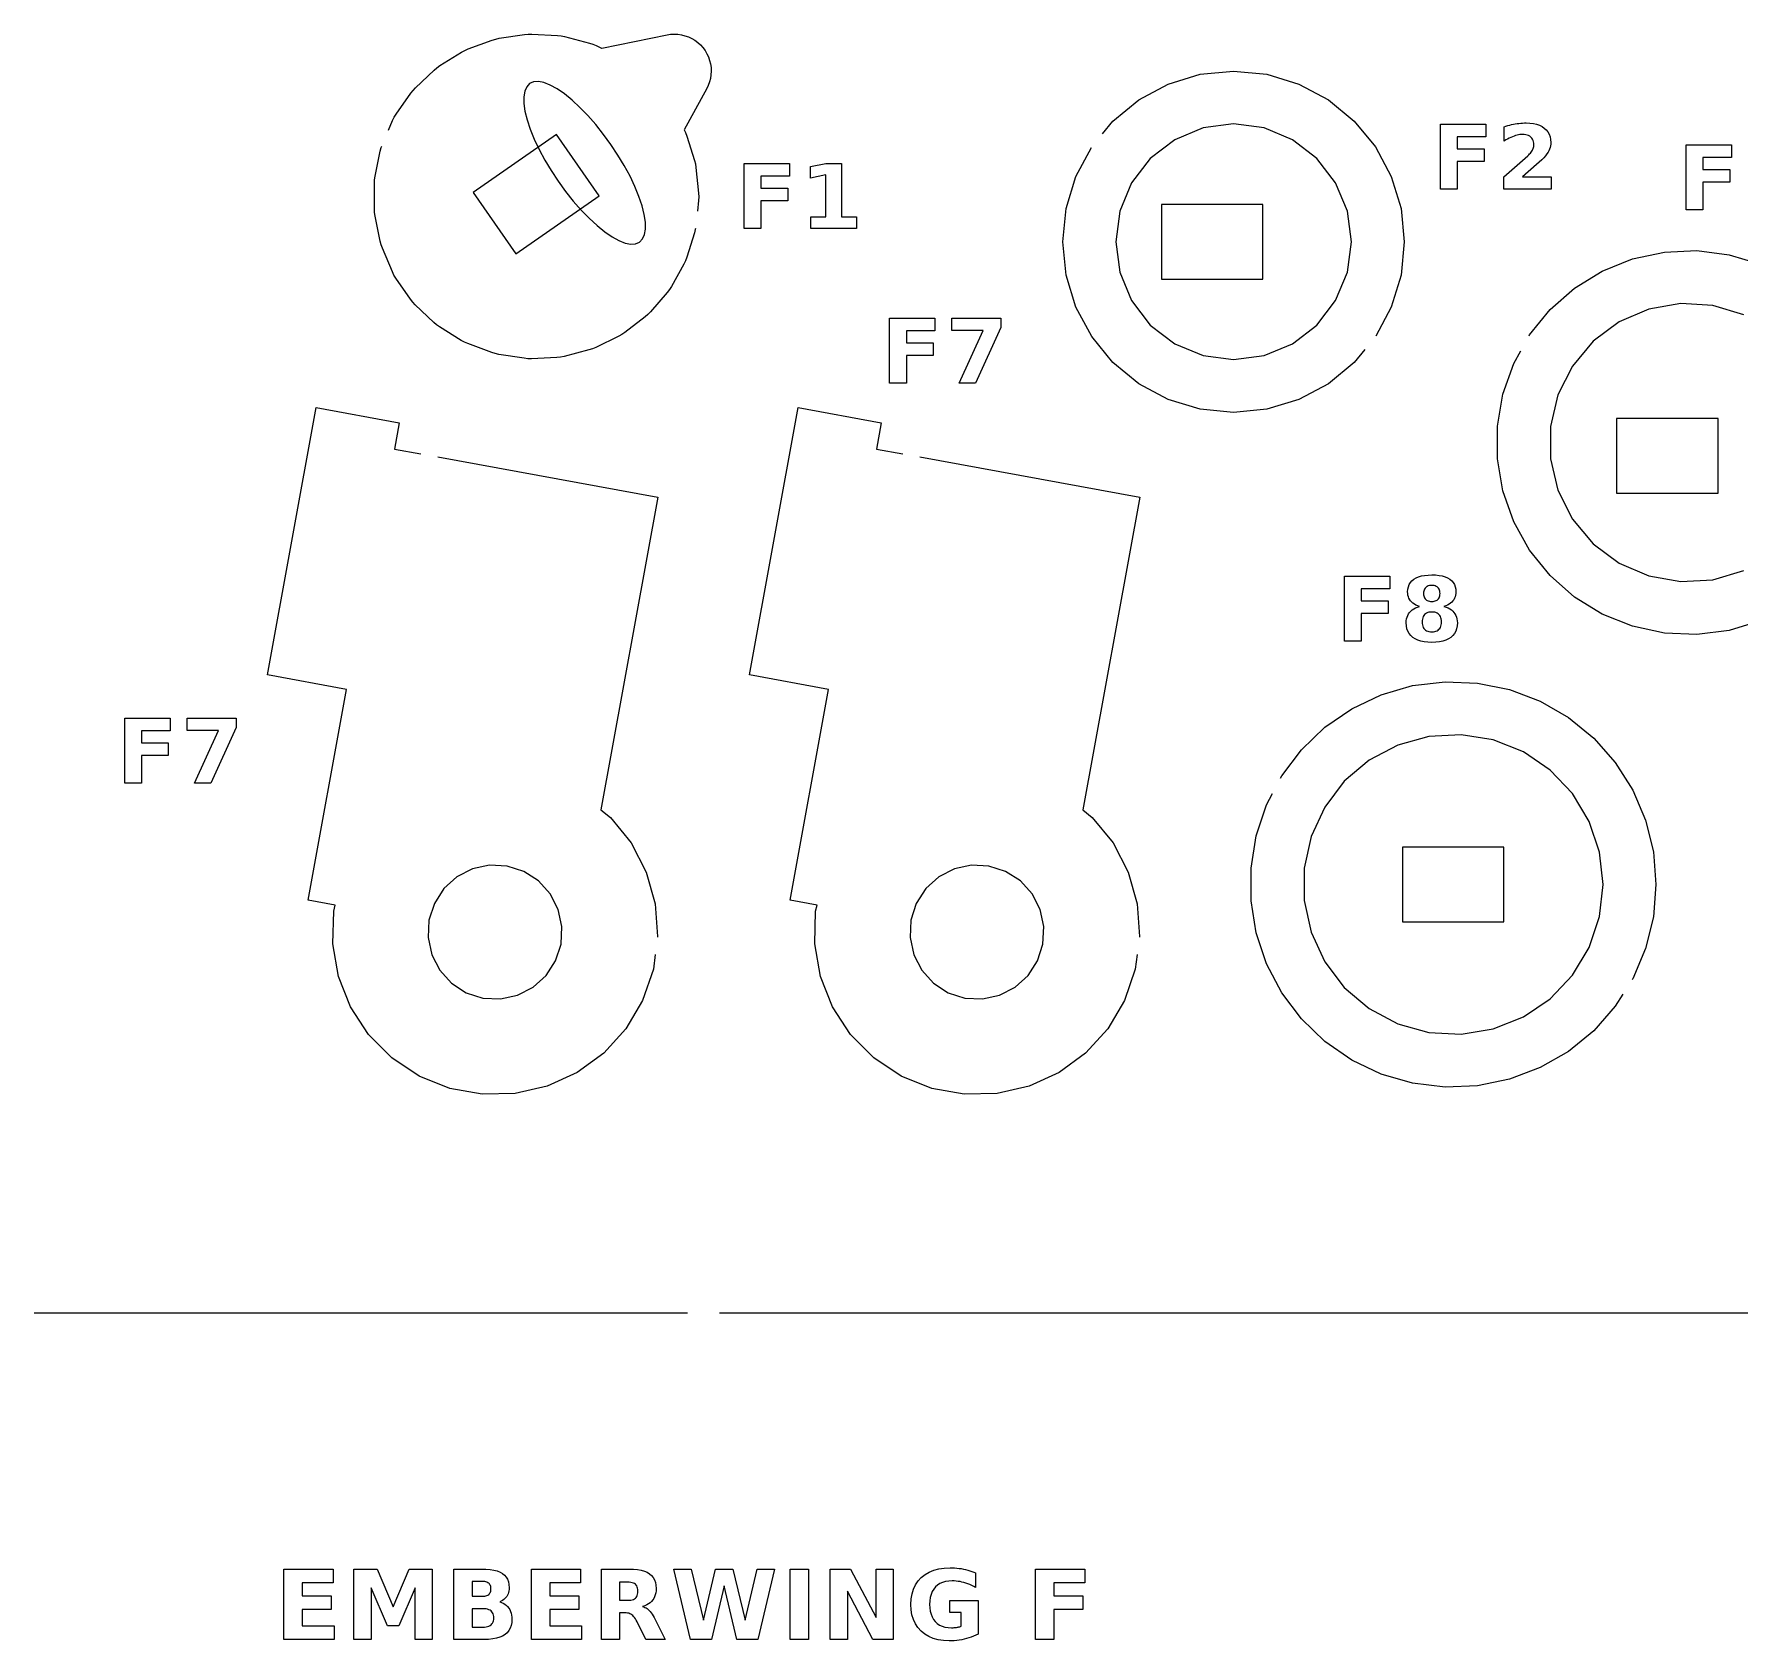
# Model space of a CAD drawing. Header units: millimetres. Extents: x 0 to 300, y 0 to 300.
# Drawn here: x 0 to 63.7, y 137.7 to 197.8 of the extents above; entities that cross this region are included whole.
import ezdxf

# ---------------------------------------------------------------- set-up
doc = ezdxf.new("R2010")
doc.units = ezdxf.units.MM
for name, color, linetype in [('CUT', 1, 'CONTINUOUS'), ('ENGRAVE', 5, 'CONTINUOUS'), ('SCORE', 7, 'CONTINUOUS')]:
    doc.layers.add(name, color=color, linetype=linetype)

msp = doc.modelspace()

# ---------------------------------------------------------------- linework, layer by layer
at = {"layer": 'CUT', "color": 1}
for points in [[(13.2391, 194.1732), (13.3901, 194.5235), (13.4508, 194.6468), (13.5237, 194.7633), (14.0697, 195.5449), (14.1539, 195.6534), (14.2488, 195.7528), (14.9409, 196.4086), (15.0453, 196.4979), (15.1582, 196.5762), (15.9681, 197.0792), (16.0884, 197.1457), (16.2147, 197.1996), (17.1093, 197.5293), (17.2405, 197.5702), (17.3751, 197.5976), (18.3178, 197.7405), (18.4545, 197.7541), (18.5919, 197.7539), (19.544, 197.704), (19.6807, 197.6899), (19.8152, 197.662), (20.7378, 197.4215), (20.8688, 197.3802), (20.995, 197.3258), (21.1889, 197.2303), (21.195, 197.2276), (21.2015, 197.2287), (23.6396, 197.7267), (23.772, 197.747), (23.9077, 197.7542), (24.0434, 197.748), (24.1778, 197.7285), (24.3096, 197.6958), (24.4376, 197.6502), (24.5605, 197.5922), (24.677, 197.5224), (24.7861, 197.4415), (24.8866, 197.3501), (24.9777, 197.2493), (25.0583, 197.14), (25.1278, 197.0233), (25.1855, 196.9003), (25.2307, 196.7722), (25.263, 196.6403), (25.2822, 196.5058), (25.288, 196.3701), (25.2804, 196.2344), (25.2595, 196.1002), (25.2254, 195.9687), (25.1785, 195.8412), (25.12, 195.7207), (24.2799, 194.1855), (24.2921, 194.1605), (24.3325, 194.0767), (24.3799, 193.948), (24.6638, 193.0378), (24.698, 192.9048), (24.7186, 192.7689), (24.8135, 191.8202), (24.8202, 191.683), (24.813, 191.5458), (24.7718, 191.1465)], [(39.898, 194.028), (40.2919, 194.5081), (41.258, 195.3009), (42.3603, 195.8901), (43.5562, 196.2529), (44.8, 196.3754), (46.0438, 196.2529), (47.2397, 195.8901), (48.342, 195.3009), (49.3081, 194.5081), (50.1009, 193.542), (50.6901, 192.4397), (51.0529, 191.2438), (51.1754, 190), (51.0529, 188.7562), (50.6901, 187.5603), (50.1125, 186.4797)], [(24.7, 190.5005), (24.694, 190.4616), (24.6593, 190.3287), (24.3724, 189.4195), (24.3245, 189.2907), (24.2638, 189.1675), (23.7997, 188.3346), (23.7268, 188.2181), (23.6425, 188.1096), (23.0203, 187.3872), (22.9255, 187.2878), (22.8211, 187.1985), (22.0662, 186.6161), (21.9533, 186.5378), (21.833, 186.4713), (20.9764, 186.0529), (20.85, 185.9989), (20.7188, 185.958), (19.7955, 185.7205), (19.6608, 185.6931), (19.5241, 185.6794), (18.5718, 185.6327), (18.4345, 185.6329), (18.2978, 185.6471), (17.3556, 185.793), (17.2211, 185.8209), (17.09, 185.8622), (16.1965, 186.1948), (16.0703, 186.2492), (15.9503, 186.3161), (15.142, 186.8218), (15.0294, 186.9004), (14.9253, 186.9901), (14.2354, 187.6481), (14.1409, 187.7479), (14.0569, 187.8566), (13.5136, 188.6401), (13.4411, 188.7568), (13.3808, 188.8802), (13.0063, 189.757), (12.9587, 189.8859), (12.9245, 190.019), (12.7341, 190.9532), (12.7136, 191.0891), (12.7068, 191.2263), (12.7084, 192.1797), (12.7156, 192.3169), (12.7366, 192.4527), (12.9301, 193.3863), (12.9648, 193.5192), (12.9854, 193.5748)], [(49.7042, 185.9746), (49.3081, 185.4919), (48.342, 184.6991), (47.2397, 184.1099), (46.0438, 183.7471), (44.8, 183.6246), (43.5562, 183.7471), (42.3603, 184.1099), (41.258, 184.6991), (40.2919, 185.4919), (39.4991, 186.458), (38.9099, 187.5603), (38.5471, 188.7562), (38.4246, 190), (38.5471, 191.2438), (38.9099, 192.4397), (39.4891, 193.5233)], [(55.8395, 186.4898), (55.8552, 186.518), (56.6198, 187.4648), (57.5333, 188.2689), (58.5697, 188.907), (59.6989, 189.3608), (60.8886, 189.6172), (62.1045, 189.6688), (63.3117, 189.5142), (64.4753, 189.1579), (65.562, 188.61), (66.5405, 187.8863), (67.3826, 187.0076), (68.0641, 185.9993), (68.5654, 184.8904), (68.8721, 183.7126), (68.9753, 182.5), (68.8721, 181.2874), (68.5654, 180.1096), (68.0641, 179.0007), (68.0412, 178.9667)], [(67.6772, 178.4282), (67.3826, 177.9924), (66.5405, 177.1137), (65.562, 176.39), (64.4753, 175.8421), (63.3117, 175.4858), (62.1045, 175.3312), (60.8886, 175.3828), (59.6989, 175.6392), (58.5697, 176.093), (57.5333, 176.7311), (56.6198, 177.5352), (55.8552, 178.482), (55.2617, 179.5445), (54.8563, 180.692), (54.6506, 181.8915), (54.6506, 183.1085), (54.8563, 184.308), (55.2617, 185.4555), (55.5225, 185.9224)], [(23.2001, 163.3875), (23.1274, 162.8294), (22.7265, 161.6674), (22.1, 160.6098), (21.2733, 159.6999), (20.2804, 158.9751), (19.162, 158.465), (17.9638, 158.1905), (16.7348, 158.1628), (15.5254, 158.3831), (14.3852, 158.8423), (13.3606, 159.5216), (12.4939, 160.3933), (11.8203, 161.4216), (11.3675, 162.5644), (11.154, 163.775), (11.1886, 165.0038), (11.2419, 165.2306), (10.2392, 165.4133), (11.6726, 173.2838), (8.7212, 173.8213), (10.5399, 183.8071), (13.6389, 183.2427), (13.4597, 182.2588), (14.4394, 182.0804)], [(41.2001, 163.3875), (41.1274, 162.8294), (40.7265, 161.6674), (40.1, 160.6098), (39.2733, 159.6999), (38.2804, 158.9751), (37.162, 158.465), (35.9638, 158.1905), (34.7348, 158.1628), (33.5254, 158.3831), (32.3852, 158.8423), (31.3606, 159.5216), (30.4939, 160.3933), (29.8203, 161.4216), (29.3675, 162.5644), (29.154, 163.775), (29.1886, 165.0038), (29.2419, 165.2306), (28.2392, 165.4133), (29.6726, 173.2838), (26.7212, 173.8213), (28.5399, 183.8071), (31.6389, 183.2427), (31.4597, 182.2588), (32.4394, 182.0804)], [(15.0789, 181.9639), (23.2979, 180.467), (21.1712, 168.7902), (21.5211, 168.5032), (22.2953, 167.5484), (22.8614, 166.4572), (23.1962, 165.2744), (23.2861, 164.0484), (23.284, 164.0321)], [(33.0789, 181.9639), (41.2979, 180.467), (39.1712, 168.7902), (39.5211, 168.5032), (40.2953, 167.5484), (40.8614, 166.4572), (41.1962, 165.2744), (41.2861, 164.0484), (41.284, 164.0321)], [(46.5532, 169.9643), (46.5975, 170.0487), (47.3298, 171.0233), (48.2091, 171.8678), (49.2124, 172.5604), (50.3138, 173.083), (51.4848, 173.4222), (52.695, 173.5691), (53.9131, 173.52), (55.1076, 173.2762), (56.2475, 172.8439), (57.3032, 172.2343), (58.2476, 171.4633), (59.056, 170.5508), (59.7075, 169.5204), (60.1854, 168.3988), (60.4771, 167.2152), (60.5752, 166), (60.4771, 164.7848), (60.1854, 163.6012), (59.7075, 162.4796), (59.6879, 162.4485)], [(59.3405, 161.8991), (59.056, 161.4492), (58.2476, 160.5367), (57.3032, 159.7657), (56.2475, 159.1561), (55.1076, 158.7238), (53.9131, 158.48), (52.695, 158.4309), (51.4848, 158.5778), (50.3138, 158.917), (49.2124, 159.4396), (48.2091, 160.1322), (47.3298, 160.9767), (46.5975, 161.9513), (46.0309, 163.0308), (45.6449, 164.1871), (45.4493, 165.3904), (45.4493, 166.6096), (45.6449, 167.8129), (46.0309, 168.9692), (46.2511, 169.3887)], [(0, 150), (24.4, 150)], [(25.6, 150), (74.4, 150)]]:
    msp.add_lwpolyline(points, dxfattribs=at)
for points in [[(21.1007, 191.712), (19.5107, 194.0045), (16.3964, 191.8446), (17.9864, 189.552), (21.1007, 191.712)], [(45.895, 188.605), (45.895, 191.395), (42.105, 191.395), (42.105, 188.605), (45.895, 188.605)], [(62.895, 180.605), (62.895, 183.395), (59.105, 183.395), (59.105, 180.605), (62.895, 180.605)], [(54.895, 164.605), (54.895, 167.395), (51.105, 167.395), (51.105, 164.605), (54.895, 164.605)], [(17.0087, 166.7171), (16.3692, 166.5791), (15.7873, 166.2803), (15.3024, 165.841), (14.9478, 165.2912), (14.7476, 164.6684), (14.7154, 164.015), (14.8534, 163.3755), (15.1522, 162.7935), (15.5915, 162.3087), (16.1413, 161.9541), (16.7641, 161.7538), (17.4175, 161.7216), (18.057, 161.8596), (18.639, 162.1585), (19.1238, 162.5977), (19.4784, 163.1475), (19.6786, 163.7703), (19.7109, 164.4237), (19.5729, 165.0632), (19.274, 165.6452), (18.8348, 166.13), (18.285, 166.4847), (17.6622, 166.6849), (17.0087, 166.7171)], [(35.0087, 166.7171), (34.3692, 166.5791), (33.7873, 166.2803), (33.3024, 165.841), (32.9478, 165.2912), (32.7476, 164.6684), (32.7154, 164.015), (32.8534, 163.3755), (33.1522, 162.7935), (33.5915, 162.3087), (34.1413, 161.9541), (34.7641, 161.7538), (35.4175, 161.7216), (36.057, 161.8596), (36.639, 162.1585), (37.1238, 162.5977), (37.4784, 163.1475), (37.6786, 163.7703), (37.7109, 164.4237), (37.5729, 165.0632), (37.274, 165.6452), (36.8348, 166.13), (36.285, 166.4847), (35.6622, 166.6849), (35.0087, 166.7171)]]:
    msp.add_lwpolyline(points, close=True, dxfattribs=at)
at = {"layer": 'ENGRAVE', "color": 5}
for points in [[(21.5456, 193.6307), (21.2694, 194.011), (20.981, 194.373), (20.6854, 194.7107), (20.3877, 195.0182), (20.0929, 195.2902), (19.8061, 195.5221), (19.5321, 195.71), (19.2758, 195.8506), (19.0414, 195.9415), (18.833, 195.9812), (18.6542, 195.9689), (18.5079, 195.905), (18.3968, 195.7904), (18.3226, 195.6272), (18.2867, 195.4181), (18.2898, 195.1667), (18.3316, 194.8774), (18.4116, 194.555), (18.5283, 194.2051), (18.6798, 193.8336), (18.8635, 193.447), (19.0761, 193.0519), (19.3142, 192.6549), (19.5735, 192.2629), (19.8498, 191.8827), (20.1382, 191.5206), (20.4337, 191.183), (20.7315, 190.8755), (21.0263, 190.6035), (21.3131, 190.3715), (21.587, 190.1836), (21.8434, 190.0431), (22.0777, 189.9521), (22.2861, 189.9125), (22.465, 189.9247), (22.6113, 189.9887), (22.7224, 190.1033), (22.7966, 190.2665), (22.8324, 190.4756), (22.8294, 190.7269), (22.7876, 191.0163), (22.7076, 191.3387), (22.5909, 191.6886), (22.4394, 192.06), (22.2557, 192.4466), (22.043, 192.8418), (21.805, 193.2388), (21.5456, 193.6307)], [(54.219, 194.3937), (54.219, 193.9201), (53.1545, 193.9201), (53.1545, 193.4676), (54.1555, 193.4676), (54.1555, 192.994), (53.1545, 192.994), (53.1545, 191.9637), (52.5279, 191.9637), (52.5279, 194.3937), (54.219, 194.3937)], [(56.6619, 192.4243), (56.6619, 191.9637), (54.8959, 191.9637), (54.8959, 192.4243), (55.783, 193.2072), (55.8209, 193.2428), (55.8553, 193.2782), (55.8863, 193.3134), (55.9139, 193.3482), (55.9381, 193.3828), (55.9588, 193.4171), (55.9762, 193.4515), (55.9904, 193.4864), (56.0015, 193.5217), (56.0094, 193.5575), (56.0141, 193.5937), (56.0157, 193.6304), (56.0125, 193.6855), (56.003, 193.7369), (55.987, 193.7846), (55.9647, 193.8286), (55.936, 193.8688), (55.901, 193.9054), (55.8606, 193.9372), (55.8161, 193.9633), (55.7673, 193.9835), (55.7143, 193.998), (55.6572, 194.0067), (55.5958, 194.0096), (55.5462, 194.0078), (55.4951, 194.0026), (55.4424, 193.9939), (55.3882, 193.9817), (55.3324, 193.9661), (55.2752, 193.9469), (55.2164, 193.9243), (55.1563, 193.8984), (55.0949, 193.869), (55.0321, 193.8362), (54.968, 193.8001), (54.9024, 193.7606), (54.9024, 194.2944), (54.9728, 194.3168), (55.043, 194.3374), (55.1128, 194.3561), (55.1824, 194.3729), (55.2517, 194.3879), (55.3207, 194.401), (55.3894, 194.4122), (55.4576, 194.4214), (55.5254, 194.4285), (55.5927, 194.4336), (55.6596, 194.4366), (55.726, 194.4376), (55.866, 194.4323), (55.9952, 194.4163), (56.1136, 194.3896), (56.2212, 194.3523), (56.3179, 194.3043), (56.4039, 194.2456), (56.4778, 194.1774), (56.5382, 194.1007), (56.5852, 194.0157), (56.6188, 193.9222), (56.6389, 193.8204), (56.6456, 193.7101), (56.6428, 193.6447), (56.6342, 193.5807), (56.62, 193.5183), (56.6, 193.4573), (56.5744, 193.3978), (56.5431, 193.3398), (56.5026, 193.2794), (56.4496, 193.2124), (56.384, 193.139), (56.3058, 193.0592), (56.2151, 192.9728), (56.1118, 192.88), (55.5925, 192.4243), (56.6619, 192.4243)], [(63.3902, 193.621), (63.3902, 193.1474), (62.3258, 193.1474), (62.3258, 192.6949), (63.3268, 192.6949), (63.3268, 192.2213), (62.3258, 192.2213), (62.3258, 191.191), (61.6992, 191.191), (61.6992, 193.621), (63.3902, 193.621)], [(28.21, 192.9234), (28.21, 192.4498), (27.1455, 192.4498), (27.1455, 191.9973), (28.1465, 191.9973), (28.1465, 191.5237), (27.1455, 191.5237), (27.1455, 190.4934), (26.5189, 190.4934), (26.5189, 192.9234), (28.21, 192.9234)], [(29.5673, 190.9264), (29.5673, 192.497), (28.9993, 192.3798), (28.9993, 192.8063), (29.564, 192.9234), (30.1597, 192.9234), (30.1597, 190.9264), (30.7131, 190.9264), (30.7131, 190.4934), (29.0139, 190.4934), (29.0139, 190.9264), (29.5673, 190.9264)], [(33.6418, 187.1499), (33.6418, 186.6762), (32.5774, 186.6762), (32.5774, 186.2238), (33.5783, 186.2238), (33.5783, 185.7501), (32.5774, 185.7501), (32.5774, 184.7199), (31.9507, 184.7199), (31.9507, 187.1499), (33.6418, 187.1499)], [(36.1091, 187.1499), (36.1091, 186.7967), (35.1619, 184.7199), (34.5515, 184.7199), (35.4483, 186.6893), (34.2781, 186.6893), (34.2781, 187.1499), (36.1091, 187.1499)], [(50.6296, 177.5153), (50.6296, 177.0416), (49.5651, 177.0416), (49.5651, 176.5892), (50.5661, 176.5892), (50.5661, 176.1155), (49.5651, 176.1155), (49.5651, 175.0853), (48.9385, 175.0853), (48.9385, 177.5153), (50.6296, 177.5153)], [(51.5519, 176.4638), (51.4993, 176.5), (51.4528, 176.5401), (51.4123, 176.5843), (51.378, 176.6323), (51.35, 176.6841), (51.3281, 176.7397), (51.3125, 176.7991), (51.3032, 176.8623), (51.3, 176.9293), (51.3064, 177.0278), (51.3255, 177.1181), (51.3574, 177.2003), (51.402, 177.2744), (51.4594, 177.3403), (51.5295, 177.3981), (51.612, 177.4473), (51.7064, 177.4876), (51.8127, 177.5189), (51.931, 177.5413), (52.0612, 177.5547), (52.2034, 177.5592), (52.3445, 177.5548), (52.4739, 177.5414), (52.5915, 177.5191), (52.6974, 177.488), (52.7916, 177.4479), (52.8739, 177.3989), (52.9441, 177.3413), (53.0014, 177.2755), (53.0461, 177.2013), (53.0779, 177.1189), (53.0971, 177.0283), (53.1034, 176.9293), (53.1003, 176.8623), (53.0909, 176.7991), (53.0752, 176.7397), (53.0532, 176.6841), (53.0249, 176.6323), (52.9903, 176.5843), (52.9496, 176.5401), (52.9029, 176.5), (52.8501, 176.4638), (52.7914, 176.4316), (52.7266, 176.4034), (52.6558, 176.3792), (52.7349, 176.354), (52.8073, 176.3241), (52.8729, 176.2895), (52.9318, 176.2501), (52.984, 176.2059), (53.0294, 176.157), (53.0679, 176.1035), (53.0995, 176.0455), (53.124, 175.9831), (53.1415, 175.9161), (53.152, 175.8447), (53.1555, 175.7688), (53.1488, 175.6533), (53.1288, 175.5476), (53.0955, 175.4517), (53.0488, 175.3656), (52.9888, 175.2893), (52.9154, 175.2228), (52.829, 175.1663), (52.7296, 175.1202), (52.6174, 175.0842), (52.4923, 175.0586), (52.3543, 175.0432), (52.2034, 175.0381), (52.0519, 175.0432), (51.9134, 175.0586), (51.7877, 175.0842), (51.6749, 175.1202), (51.575, 175.1663), (51.488, 175.2228), (51.4142, 175.2893), (51.3538, 175.3656), (51.3068, 175.4517), (51.2732, 175.5476), (51.253, 175.6533), (51.2463, 175.7688), (51.2498, 175.8447), (51.2603, 175.9161), (51.2779, 175.9831), (51.3024, 176.0455), (51.3339, 176.1035), (51.3725, 176.157), (51.4179, 176.2059), (51.47, 176.2501), (51.5289, 176.2895), (51.5946, 176.3241), (51.6669, 176.354), (51.746, 176.3792), (51.6753, 176.4034), (51.6106, 176.4316), (51.5519, 176.4638)], [(51.9014, 176.7767), (51.9126, 176.7377), (51.9283, 176.7024), (51.9484, 176.6708), (51.9731, 176.6429), (52.0018, 176.619), (52.0345, 176.5995), (52.0709, 176.5843), (52.1112, 176.5734), (52.1554, 176.5669), (52.2034, 176.5647), (52.2503, 176.5669), (52.2936, 176.5734), (52.3332, 176.5843), (52.369, 176.5995), (52.4012, 176.619), (52.4296, 176.6429), (52.454, 176.6708), (52.4739, 176.7024), (52.4894, 176.7377), (52.5005, 176.7767), (52.5071, 176.8194), (52.5094, 176.8658), (52.5071, 176.9123), (52.5005, 176.9549), (52.4894, 176.9938), (52.4739, 177.029), (52.454, 177.0604), (52.4296, 177.088), (52.4012, 177.1116), (52.369, 177.131), (52.3332, 177.146), (52.2936, 177.1567), (52.2503, 177.1632), (52.2034, 177.1653), (52.1554, 177.1632), (52.1112, 177.1566), (52.0709, 177.1458), (52.0345, 177.1306), (52.0018, 177.1111), (51.9731, 177.0872), (51.9484, 177.0594), (51.9283, 177.0279), (51.9126, 176.9928), (51.9014, 176.9541), (51.8947, 176.9118), (51.8925, 176.8658), (51.8947, 176.8194), (51.9014, 176.7767)], [(52.0479, 176.1485), (52.0052, 176.1298), (51.9669, 176.1058), (51.9332, 176.0765), (51.9043, 176.0421), (51.8807, 176.0032), (51.8624, 175.9597), (51.8493, 175.9115), (51.8414, 175.8588), (51.8388, 175.8014), (51.8414, 175.744), (51.8493, 175.6914), (51.8624, 175.6433), (51.8807, 175.5999), (51.9043, 175.5612), (51.9332, 175.5271), (51.9669, 175.4981), (52.0052, 175.4742), (52.0479, 175.4557), (52.0952, 175.4425), (52.147, 175.4346), (52.2034, 175.4319), (52.2592, 175.4346), (52.3104, 175.4425), (52.3572, 175.4557), (52.3994, 175.4742), (52.4371, 175.4981), (52.4703, 175.5271), (52.4986, 175.5612), (52.5218, 175.5999), (52.5399, 175.6433), (52.5528, 175.6914), (52.5605, 175.744), (52.5631, 175.8014), (52.5605, 175.8592), (52.5528, 175.9123), (52.5399, 175.9607), (52.5218, 176.0043), (52.4986, 176.0432), (52.4703, 176.0773), (52.4371, 176.1064), (52.3994, 176.1302), (52.3572, 176.1487), (52.3104, 176.1619), (52.2592, 176.1698), (52.2034, 176.1725), (52.147, 176.1698), (52.0952, 176.1618), (52.0479, 176.1485)], [(5.0758, 172.2089), (5.0758, 171.7353), (4.0113, 171.7353), (4.0113, 171.2828), (5.0123, 171.2828), (5.0123, 170.8092), (4.0113, 170.8092), (4.0113, 169.7789), (3.3847, 169.7789), (3.3847, 172.2089), (5.0758, 172.2089)], [(7.5431, 172.2089), (7.5431, 171.8557), (6.5958, 169.7789), (5.9855, 169.7789), (6.8823, 171.7483), (5.7121, 171.7483), (5.7121, 172.2089), (7.5431, 172.2089)], [(10.0103, 139.9194), (10.0103, 139.4292), (11.0947, 139.4292), (11.0947, 138.9161), (10.0103, 138.9161), (10.0103, 138.3131), (11.2023, 138.3131), (11.2023, 137.8), (9.3315, 137.8), (9.3315, 140.4325), (11.1635, 140.4325), (11.1635, 139.9194), (10.0103, 139.9194)], [(14.0092, 140.4325), (14.8714, 140.4325), (14.8714, 137.8), (14.2296, 137.8), (14.2296, 139.7255), (13.6231, 138.306), (13.1928, 138.306), (12.5863, 139.7255), (12.5863, 137.8), (11.9427, 137.8), (11.9427, 140.4325), (12.8067, 140.4325), (13.4062, 139.0237), (14.0092, 140.4325)], [(17.7277, 138.9743), (17.7644, 138.9151), (17.7944, 138.8517), (17.8177, 138.7839), (17.8343, 138.7118), (17.8443, 138.6354), (17.8476, 138.5547), (17.8405, 138.4331), (17.819, 138.3223), (17.7833, 138.2223), (17.7332, 138.1331), (17.6689, 138.0546), (17.5902, 137.9869), (17.497, 137.9298), (17.3888, 137.8831), (17.2658, 137.8467), (17.1279, 137.8208), (16.975, 137.8052), (16.8073, 137.8), (15.6806, 137.8), (15.6806, 140.4325), (16.6998, 140.4325), (16.8742, 140.4279), (17.0318, 140.4141), (17.1725, 140.3911), (17.2965, 140.3588), (17.4037, 140.3174), (17.4941, 140.2668), (17.5693, 140.206), (17.6308, 140.1341), (17.6786, 140.0512), (17.7128, 139.9572), (17.7333, 139.8522), (17.7401, 139.736), (17.7376, 139.6736), (17.7301, 139.6143), (17.7176, 139.5582), (17.7001, 139.5052), (17.6776, 139.4555), (17.6502, 139.409), (17.6179, 139.3659), (17.5812, 139.3268), (17.54, 139.2915), (17.4942, 139.2601), (17.444, 139.2325), (17.3892, 139.2088), (17.4593, 139.1847), (17.524, 139.1546), (17.5832, 139.1185), (17.6368, 139.0764), (17.685, 139.0283), (17.7277, 138.9743)], [(19.2563, 139.4292), (20.3407, 139.4292), (20.3407, 138.9161), (19.2563, 138.9161), (19.2563, 138.3131), (20.4483, 138.3131), (20.4483, 137.8), (18.5775, 137.8), (18.5775, 140.4325), (20.4095, 140.4325), (20.4095, 139.9194), (19.2563, 139.9194), (19.2563, 139.4292)], [(22.2255, 140.4325), (22.3912, 140.4277), (22.5414, 140.4131), (22.6762, 140.3889), (22.7956, 140.3549), (22.8996, 140.3113), (22.9881, 140.258), (23.0622, 140.1941), (23.1228, 140.119), (23.1699, 140.0327), (23.2036, 139.9351), (23.2238, 139.8262), (23.2305, 139.7061), (23.227, 139.6217), (23.2165, 139.5425), (23.199, 139.4685), (23.1745, 139.3996), (23.143, 139.336), (23.1045, 139.2776), (23.0589, 139.2242), (23.0062, 139.1757), (22.9464, 139.1321), (22.8795, 139.0934), (22.8056, 139.0596), (22.7245, 139.0307), (22.7701, 139.0179), (22.8141, 139.0007), (22.8565, 138.9789), (22.8973, 138.9528), (22.9364, 138.9221), (22.974, 138.887), (23.0108, 138.8465), (23.0477, 138.7996), (23.0848, 138.7462), (23.1221, 138.6864), (23.1595, 138.6202), (23.197, 138.5476), (23.5655, 137.8), (22.8426, 137.8), (22.5217, 138.4542), (22.4893, 138.5165), (22.4568, 138.5719), (22.4241, 138.6203), (22.3912, 138.6618), (22.3582, 138.6964), (22.3251, 138.7239), (22.2901, 138.746), (22.2513, 138.7641), (22.209, 138.7782), (22.1629, 138.7882), (22.1131, 138.7942), (22.0597, 138.7962), (21.8675, 138.7962), (21.8675, 137.8), (21.1887, 137.8), (21.1887, 140.4325), (22.2255, 140.4325)], [(25.4468, 140.4325), (26.1009, 140.4325), (26.5523, 138.5194), (27.0072, 140.4325), (27.6526, 140.4325), (27.0319, 137.8), (26.2491, 137.8), (25.7712, 139.8013), (25.2987, 137.8), (24.5158, 137.8), (23.8898, 140.4325), (24.5405, 140.4325), (24.9954, 138.5194), (25.4468, 140.4325)], [(28.2414, 137.8), (28.2414, 140.4325), (28.9202, 140.4325), (28.9202, 137.8), (28.2414, 137.8)], [(32.0886, 140.4325), (32.0886, 137.8), (31.3304, 137.8), (30.373, 139.6056), (30.373, 137.8), (29.7294, 137.8), (29.7294, 140.4325), (30.4876, 140.4325), (31.445, 138.627), (31.445, 140.4325), (32.0886, 140.4325)], [(35.0035, 137.8877), (34.9151, 137.8586), (34.8257, 137.8329), (34.7351, 137.8106), (34.6435, 137.7917), (34.5509, 137.7763), (34.4574, 137.7643), (34.3629, 137.7557), (34.2673, 137.7506), (34.1709, 137.7489), (33.9592, 137.7591), (33.7628, 137.7897), (33.5815, 137.8408), (33.4154, 137.9123), (33.2645, 138.0042), (33.1288, 138.1165), (33.0113, 138.2463), (32.9152, 138.3907), (32.8405, 138.5496), (32.7871, 138.7231), (32.7551, 138.9111), (32.7444, 139.1136), (32.7553, 139.3182), (32.7879, 139.5078), (32.8423, 139.6823), (32.9184, 139.8416), (33.0162, 139.9859), (33.1358, 140.1151), (33.2743, 140.2267), (33.4289, 140.3179), (33.5996, 140.3889), (33.7863, 140.4396), (33.989, 140.47), (34.2079, 140.4801), (34.2948, 140.4788), (34.3806, 140.4746), (34.4651, 140.4678), (34.5484, 140.4582), (34.6304, 140.4458), (34.7113, 140.4308), (34.7908, 140.413), (34.8687, 140.3925), (34.9451, 140.3695), (35.02, 140.3438), (35.0934, 140.3154), (35.1653, 140.2844), (35.1653, 139.7396), (35.0919, 139.7795), (35.0187, 139.816), (34.9456, 139.8489), (34.8726, 139.8783), (34.7998, 139.9041), (34.7272, 139.9265), (34.6545, 139.9453), (34.5819, 139.9608), (34.5092, 139.9727), (34.4364, 139.9813), (34.3636, 139.9865), (34.2908, 139.9882), (34.1607, 139.9819), (34.0411, 139.963), (33.9317, 139.9315), (33.8327, 139.8875), (33.744, 139.8308), (33.6657, 139.7616), (33.5986, 139.6807), (33.5437, 139.5889), (33.501, 139.4863), (33.4706, 139.3729), (33.4523, 139.2487), (33.4462, 139.1136), (33.452, 138.9796), (33.4697, 138.8562), (33.4991, 138.7433), (33.5402, 138.6411), (33.5931, 138.5494), (33.6578, 138.4683), (33.7332, 138.3988), (33.8186, 138.3419), (33.9139, 138.2977), (34.019, 138.2661), (34.1341, 138.2471), (34.259, 138.2408), (34.2939, 138.2412), (34.3279, 138.2423), (34.3611, 138.2441), (34.3934, 138.2467), (34.4249, 138.25), (34.4556, 138.254), (34.4854, 138.2589), (34.5141, 138.2645), (34.5418, 138.271), (34.5685, 138.2783), (34.5941, 138.2865), (34.6187, 138.2955), (34.6187, 138.8068), (34.2044, 138.8068), (34.2044, 139.2617), (35.2623, 139.2617), (35.2623, 137.9957), (35.1771, 137.9563), (35.0909, 137.9203), (35.0035, 137.8877)], [(38.085, 139.4292), (39.1694, 139.4292), (39.1694, 138.9161), (38.085, 138.9161), (38.085, 137.8), (37.4061, 137.8), (37.4061, 140.4325), (39.2381, 140.4325), (39.2381, 139.9194), (38.085, 139.9194), (38.085, 139.4292)], [(16.9486, 139.4623), (16.9784, 139.4839), (17.0037, 139.5093), (17.0244, 139.5384), (17.0405, 139.5712), (17.052, 139.6077), (17.0589, 139.648), (17.0612, 139.692), (17.0589, 139.7354), (17.052, 139.7753), (17.0405, 139.8116), (17.0244, 139.8444), (17.0037, 139.8735), (16.9784, 139.8991), (16.9486, 139.921), (16.9145, 139.9388), (16.8761, 139.9527), (16.8334, 139.9626), (16.7864, 139.9686), (16.735, 139.9705), (16.3595, 139.9705), (16.3595, 139.4134), (16.735, 139.4134), (16.7864, 139.4153), (16.8334, 139.4212), (16.8761, 139.431), (16.9145, 139.4447), (16.9486, 139.4623)], [(22.384, 139.3005), (22.4249, 139.3204), (22.4591, 139.3446), (22.4874, 139.3739), (22.5105, 139.4089), (22.5285, 139.4495), (22.5414, 139.4958), (22.5491, 139.5479), (22.5517, 139.6056), (22.5491, 139.6627), (22.5414, 139.7141), (22.5285, 139.7598), (22.5105, 139.7999), (22.4874, 139.8343), (22.4591, 139.863), (22.4249, 139.8867), (22.384, 139.9061), (22.3363, 139.9212), (22.282, 139.932), (22.221, 139.9384), (22.1532, 139.9406), (21.8675, 139.9406), (21.8675, 139.2653), (22.1532, 139.2653), (22.221, 139.2675), (22.282, 139.2741), (22.3363, 139.2851), (22.384, 139.3005)], [(17.0656, 138.3484), (17.0972, 138.3796), (17.123, 138.4158), (17.143, 138.4568), (17.1573, 138.5027), (17.1659, 138.5536), (17.1688, 138.6093), (17.166, 138.664), (17.1574, 138.7138), (17.1432, 138.759), (17.1233, 138.7994), (17.0978, 138.835), (17.0665, 138.8659), (17.0296, 138.892), (16.9868, 138.9134), (16.9383, 138.93), (16.8839, 138.9419), (16.8238, 138.949), (16.758, 138.9514), (16.3595, 138.9514), (16.3595, 138.262), (16.758, 138.262), (16.8233, 138.2644), (16.8831, 138.2716), (16.9372, 138.2836), (16.9856, 138.3004), (17.0284, 138.322), (17.0656, 138.3484)]]:
    msp.add_lwpolyline(points, close=True, dxfattribs=at)
at = {"layer": 'SCORE', "color": 7}
for points in [[(49.2, 190), (49.0501, 191.1388), (48.6105, 192.2), (47.9113, 193.1113), (47, 193.8105), (45.9388, 194.2501), (44.8, 194.4), (43.6612, 194.2501), (42.6, 193.8105), (41.6887, 193.1113), (40.9895, 192.2), (40.5499, 191.1388), (40.4, 190), (40.5499, 188.8612), (40.9895, 187.8), (41.6887, 186.8887), (42.6, 186.1895), (43.6612, 185.7499), (44.8, 185.6), (45.9388, 185.7499), (47, 186.1895), (47.9113, 186.8887), (48.6105, 187.8), (49.0501, 188.8612), (49.2, 190)], [(63.8596, 187.2747), (62.703, 187.621), (61.4976, 187.6912), (60.3086, 187.4815), (59.2, 187.0033), (58.2315, 186.2823), (57.4555, 185.3574), (56.9136, 184.2785), (56.6352, 183.1037), (56.6352, 181.8963), (56.9136, 180.7215), (57.4555, 179.6426), (58.2315, 178.7177), (59.2, 177.9967), (60.3086, 177.5185), (61.4976, 177.3088), (62.703, 177.379), (63.8596, 177.7253)], [(58.6, 166), (58.4691, 167.2038), (58.0824, 168.3514), (57.4581, 169.389), (56.6254, 170.2681), (55.6231, 170.9477), (54.4982, 171.3959), (53.3032, 171.5918), (52.094, 171.5262), (50.9272, 171.2023), (49.8574, 170.6351), (48.9344, 169.8511), (48.2016, 168.8871), (47.6931, 167.7881), (47.4328, 166.6055), (47.4328, 165.3945), (47.6931, 164.2119), (48.2016, 163.1129), (48.9344, 162.1489), (49.8574, 161.3649), (50.9272, 160.7977), (52.094, 160.4738), (53.3032, 160.4082), (54.4982, 160.6041), (55.6231, 161.0523), (56.6254, 161.7319), (57.4581, 162.611), (58.0824, 163.6486), (58.4691, 164.7962), (58.6, 166)]]:
    msp.add_lwpolyline(points, dxfattribs=at)

doc.saveas('drawing.dxf')
